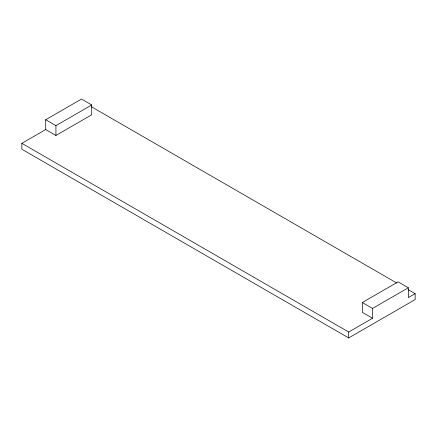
<?xml version="1.0" encoding="UTF-8"?>
<svg xmlns="http://www.w3.org/2000/svg" width="437" height="437" viewBox="0 0 437 437"><rect width="100%" height="100%" fill="white"/><g stroke="black" fill="none" stroke-linecap="round" stroke-linejoin="round"><path stroke-width="0.66" d="M45.705 129.554L45.705 119.727L81.495 99.068L91.715 104.973L91.715 114.794L55.931 135.459L45.705 129.554L21.85 143.325L21.85 149.23L348.693 337.932L415.15 299.563L415.15 293.659L408.06 289.562M45.705 119.727L55.931 125.632L91.715 104.973M408.333 287.754L372.548 308.418L372.548 318.256L362.322 312.351L362.322 302.513L398.107 281.854L408.333 287.754L408.333 297.592L415.15 293.659M21.85 143.325L348.693 332.027L372.548 318.256M91.262 106.666L396.829 283.078M362.322 302.513L372.548 308.418M348.693 332.027L348.693 337.932M55.931 125.632L55.931 135.459"/></g></svg>
